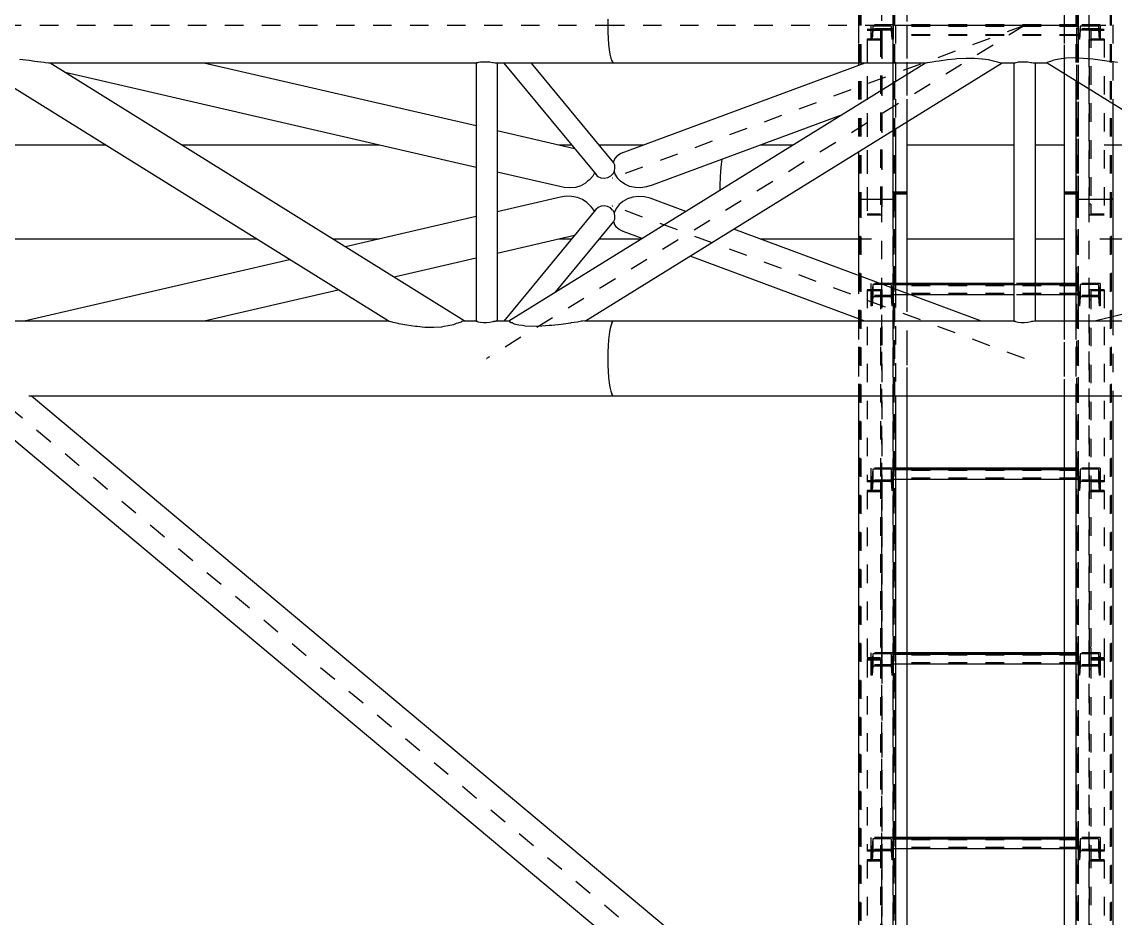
# Model space of a CAD drawing. Header units: millimetres. Extents: x 149919 to 150445, y 136651 to 136866.
# Drawn here: x 150243.16 to 150249.06, y 136738.25 to 136743.1 of the extents above; entities that cross this region are included whole.
import ezdxf

# ---------------------------------------------------------------- set-up
doc = ezdxf.new("R2010")
doc.units = ezdxf.units.MM
doc.header["$LTSCALE"] = 0.25
for name, pattern in [('CENTER', [50.8, 31.75, -6.35, 6.35, -6.35]), ('XKITLINE00', [0]), ('XKITLINE02', [4, 2, -2]), ('XKITLINE03', [6, 3, -1, 1, -1])]:
    doc.linetypes.add(name, pattern=pattern)

# ---------------------------------------------------------------- blocks, each defined once
blk = doc.blocks.new('çatıı')
at = {"color": 1, "linetype": 'XKITLINE03'}
for p, q in [((10599, 9172.74), (10599, 10826.21)), ((10710.99, 9172.74), (10711, 10826.21)), ((10605, 9180.27), (10605, 10820.27)), ((10705, 10820.27), (10705, 9180.27)), ((10599.01, 9367.68), (10599.01, 9268.16)), ((10710.99, 9268.16), (10710.99, 9367.68)), ((10605.02, 9270.69), (10605.02, 9268.42)), ((10605.02, 9270.45), (10705, 9270.45)), ((10705, 9268.42), (10705, 9270.69)), ((10599.01, 9262.35), (10599.01, 9167.72)), ((10710.99, 9167.72), (10710.99, 9262.35)), ((10599, 7503.97), (10599, 9180.33)), ((10605, 7540.27), (10605, 9180.27)), ((10705, 9180.27), (10705, 7540.27)), ((10710.99, 7503.97), (10711, 9180.33)), ((10605.02, 9130.93), (10605.02, 9124.31)), ((10705, 9124.31), (10705, 9130.93)), ((10599.01, 9127.47), (10599.01, 9024.13)), ((10605.02, 9130.22), (10705, 9130.22)), ((10710.99, 9024.13), (10710.99, 9127.47)), ((10605.02, 9031.1), (10605.02, 9024.49)), ((10605.02, 9030.39), (10705, 9030.39)), ((10705, 9024.49), (10705, 9031.1)), ((10599.01, 9018.32), (10599.01, 8927.82)), ((10710.99, 8927.82), (10710.99, 9018.32)), ((10605.02, 8931.27), (10605.02, 8924.66)), ((10605.02, 8930.57), (10705, 8930.57)), ((10705, 8924.66), (10705, 8931.27)), ((10599.01, 8927.82), (10599.01, 8824.48)), ((10710.99, 8824.48), (10710.99, 8927.82)), ((10605.02, 8831.45), (10605.02, 8824.84)), ((10605.02, 8830.74), (10705, 8830.74)), ((10705, 8824.84), (10705, 8831.45)), ((10599.01, 8818.67), (10599.01, 8728.17)), ((10710.99, 8728.17), (10710.99, 8818.67))]:
    blk.add_line(p, q, dxfattribs=at)
at = {"color": 116, "linetype": 'XKITLINE02', "true_color": 0x136734}
for p, q in [((10586.3, 10820.27), (10586.3, 9201.84)), ((10587.15, 10820.27), (10587.15, 9176.54)), ((10587.68, 10820.27), (10587.68, 9176.28)), ((10604.92, 10820.27), (10604.92, 9176.28)), ((10605, 10820.27), (10605, 9179.87)), ((10605.45, 10820.27), (10605.45, 9176.54)), ((10605.85, 10820.25), (10605.85, 9179.9)), ((10697.5, 10819.89), (10697.5, 9180.26)), ((10703.69, 10820.27), (10703.69, 9240.34)), ((10704.55, 10820.27), (10704.54, 9176.54)), ((10705.08, 10820.27), (10705.07, 9176.28)), ((10722.31, 10820.27), (10722.31, 9176.28)), ((10722.85, 10820.27), (10722.84, 9176.54)), ((10612.5, 10782.48), (10612.5, 9180.26)), ((10704.15, 10749.1), (10704.15, 9179.9)), ((10705, 10749.1), (10705, 9179.87)), ((10591.01, 9367.68), (10591.01, 9267.59)), ((10598.21, 9367.11), (10598.21, 9262.47)), ((10599.01, 9367.68), (10599.01, 9262.47)), ((10710.99, 9367.68), (10710.99, 9262.47)), ((10711.79, 9367.11), (10711.79, 9262.47)), ((10718.99, 9367.68), (10718.99, 9267.59)), ((10718.99, 9367.11), (10718.99, 9267.59)), ((10586.3, 9290.57), (10586.3, 9249.97)), ((10606.3, 9290.57), (10606.3, 9214.23)), ((10612.5, 9290.57), (10612.5, 9218.07)), ((10697.5, 9290.57), (10697.5, 9244.17)), ((10723.69, 9290.57), (10723.69, 9227.97)), ((10599.01, 9268.16), (10591.01, 9268.16)), ((10598.21, 9267.59), (10591.01, 9267.59)), ((10593.02, 9270.69), (10593.02, 9265.19)), ((10605.02, 9270.69), (10593.02, 9270.69)), ((10593.02, 9270.69), (10593.02, 9268.42)), ((10593.02, 9268.42), (10593.02, 9262.92)), ((10605.02, 9268.42), (10593.02, 9268.42)), ((10594.08, 9269.99), (10593.7, 9265.19)), ((10594.08, 9267.72), (10593.7, 9262.92)), ((10603.95, 9269.99), (10594.08, 9269.99)), ((10594.08, 9269.99), (10594.08, 9267.72)), ((10603.95, 9267.72), (10594.08, 9267.72)), ((10599.01, 9268.29), (10598.21, 9268.29)), ((10598.21, 9268.29), (10598.21, 9260.12)), ((10599.01, 9268.29), (10599.01, 9260.12)), ((10603.95, 9269.99), (10604.34, 9265.19)), ((10603.95, 9269.99), (10603.95, 9267.72)), ((10603.95, 9267.72), (10604.34, 9262.92)), ((10605.02, 9270.69), (10605.02, 9265.19)), ((10605.02, 9270.69), (10605.02, 9268.42)), ((10605.02, 9270.69), (10605.02, 9264.95)), ((10705, 9270.69), (10605.02, 9270.69)), ((10705, 9270.45), (10605.02, 9270.45)), ((10705, 9269.97), (10605.02, 9269.97)), ((10705, 9269.77), (10605.02, 9269.77)), ((10605.02, 9268.42), (10605.02, 9262.92)), ((10705, 9270.69), (10705, 9268.42)), ((10705, 9270.69), (10705, 9265.19)), ((10717, 9270.69), (10705, 9270.69)), ((10705, 9270.69), (10705, 9264.95)), ((10705, 9268.42), (10705, 9262.92)), ((10717, 9268.42), (10705, 9268.42)), ((10706.06, 9269.99), (10705.68, 9265.19)), ((10706.06, 9267.72), (10705.68, 9262.92)), ((10706.06, 9269.99), (10706.06, 9267.72)), ((10715.93, 9269.99), (10706.06, 9269.99)), ((10715.93, 9267.72), (10706.06, 9267.72)), ((10710.99, 9268.29), (10710.99, 9167.72)), ((10711.79, 9268.29), (10710.99, 9268.29)), ((10718.99, 9268.16), (10710.99, 9268.16)), ((10711.79, 9268.29), (10711.79, 9168.31)), ((10711.79, 9267.59), (10711.79, 9262.47)), ((10718.99, 9267.59), (10711.79, 9267.59)), ((10715.93, 9269.99), (10715.93, 9267.72)), ((10715.93, 9269.99), (10716.32, 9265.19)), ((10715.93, 9267.72), (10716.32, 9262.92)), ((10717, 9270.69), (10717, 9268.42)), ((10717, 9270.69), (10717, 9265.19)), ((10717, 9268.42), (10717, 9262.92)), ((10598.21, 9262.95), (10591.01, 9262.95)), ((10591.01, 9262.95), (10591.01, 9176.28)), ((10599.01, 9262.35), (10591.01, 9262.35)), ((10593.7, 9265.19), (10593.02, 9265.19)), ((10593.02, 9265.19), (10593.02, 9262.92)), ((10593.7, 9262.92), (10593.02, 9262.92)), ((10593.7, 9265.19), (10593.7, 9262.92)), ((10598.21, 9263.33), (10598.21, 9168.31)), ((10599.01, 9262.47), (10598.21, 9262.47)), ((10599.01, 9263.33), (10599.01, 9167.72)), ((10605.02, 9265.19), (10604.34, 9265.19)), ((10604.34, 9265.19), (10604.34, 9262.92)), ((10605.02, 9262.92), (10604.34, 9262.92)), ((10605.02, 9265.19), (10605.02, 9262.92)), ((10705, 9265.19), (10605.02, 9265.19)), ((10705, 9265.18), (10605.02, 9265.18)), ((10705, 9264.96), (10605.02, 9264.96)), ((10705, 9264.95), (10605.02, 9264.95)), ((10705, 9265.19), (10705, 9262.92)), ((10705.68, 9265.19), (10705, 9265.19)), ((10705.68, 9262.92), (10705, 9262.92)), ((10705.68, 9265.19), (10705.68, 9262.92)), ((10711.79, 9262.47), (10710.99, 9262.47)), ((10718.99, 9262.35), (10710.99, 9262.35)), ((10718.99, 9262.95), (10711.79, 9262.95)), ((10716.32, 9265.19), (10716.32, 9262.92)), ((10717, 9265.19), (10716.32, 9265.19)), ((10717, 9262.92), (10716.32, 9262.92)), ((10717, 9265.19), (10717, 9262.92)), ((10718.99, 9262.95), (10718.99, 9167.72)), ((10718.99, 9262.95), (10718.99, 9168.31)), ((10591.01, 9260.12), (10591.01, 9167.72)), ((10605, 9180.27), (10605, 7539.09)), ((10612.5, 9180.27), (10605, 9180.27)), ((10612.5, 9180.27), (10605, 9180.27)), ((10606.3, 9179.87), (10605, 9179.87)), ((10606.3, 9179.09), (10605, 9179.09)), ((10612.5, 9180.26), (10605.85, 9180.25)), ((10612.5, 9180.22), (10605.85, 9180.19)), ((10605.85, 9180.19), (10605.85, 7539.18)), ((10612.5, 9179.89), (10605.85, 9179.9)), ((10606.3, 9179.17), (10605.85, 9179.18)), ((10612.5, 9180.27), (10612.5, 9179.87)), ((10612.5, 9180.27), (10612.5, 9180.26)), ((10612.5, 9179.89), (10612.5, 9179.87)), ((10612.5, 9179.14), (10612.5, 9179.09)), ((10705, 9180.27), (10697.5, 9180.27)), ((10697.5, 9180.27), (10697.5, 9180.22)), ((10697.5, 9180.27), (10697.5, 9179.87)), ((10705, 9180.27), (10697.5, 9180.27)), ((10697.5, 9180.27), (10697.5, 9180.26)), ((10704.15, 9180.25), (10697.5, 9180.26)), ((10704.15, 9180.19), (10697.5, 9180.22)), ((10704.15, 9179.9), (10697.5, 9179.89)), ((10697.5, 9179.14), (10697.5, 7540.22)), ((10697.5, 9179.14), (10697.5, 9179.09)), ((10705, 9179.87), (10703.69, 9179.87)), ((10704.15, 9179.18), (10703.69, 9179.17)), ((10705, 9179.09), (10703.69, 9179.09)), ((10704.15, 9180.19), (10704.15, 9179.18)), ((10704.15, 9179.87), (10704.15, 7539.18)), ((10705, 9180.27), (10705, 9176.32)), ((10705, 9179.87), (10705, 7539.09)), ((10586.3, 9176.54), (10586.3, 7561.84)), ((10587.15, 9176.54), (10586.3, 9176.54)), ((10587.15, 9176.54), (10586.3, 9176.54)), ((10587.15, 9176.54), (10587.15, 7532.54)), ((10587.68, 9176.28), (10587.15, 9176.54)), ((10587.68, 9176.28), (10587.15, 9176.54)), ((10587.68, 9176.28), (10587.68, 7532)), ((10604.92, 9176.28), (10587.68, 9176.28)), ((10604.92, 9176.28), (10587.68, 9176.28)), ((10599.01, 9173.65), (10598.21, 9173.65)), ((10605.45, 9176.54), (10604.92, 9176.28)), ((10605.45, 9176.54), (10604.92, 9176.28)), ((10604.92, 9176.28), (10604.92, 7532)), ((10605.45, 9176.54), (10605.45, 7532.54)), ((10606.3, 9176.54), (10605.45, 9176.54)), ((10606.3, 9176.54), (10605.45, 9176.54)), ((10606.3, 9176.54), (10606.3, 9176.25)), ((10703.69, 9176.54), (10703.69, 7600.34)), ((10704.54, 9176.54), (10703.69, 9176.54)), ((10704.55, 9176.54), (10703.69, 9176.54)), ((10704.55, 9176.54), (10704.54, 7532.54)), ((10705.07, 9176.28), (10704.54, 9176.54)), ((10705.08, 9176.28), (10704.55, 9176.54)), ((10705.08, 9176.28), (10705.07, 7532)), ((10722.31, 9176.28), (10705.07, 9176.28)), ((10722.31, 9176.28), (10705.08, 9176.28)), ((10711.79, 9173.65), (10710.99, 9173.65)), ((10711.79, 9173.65), (10711.79, 9168.31)), ((10722.85, 9176.54), (10722.31, 9176.28)), ((10722.84, 9176.54), (10722.31, 9176.28)), ((10722.31, 9176.28), (10722.31, 7532)), ((10722.85, 9176.54), (10722.84, 7532.54)), ((10723.69, 9176.54), (10722.84, 9176.54)), ((10723.7, 9176.54), (10722.85, 9176.54)), ((10723.7, 9176.54), (10723.7, 9176.25)), ((10598.21, 9168.31), (10591.01, 9168.31)), ((10599.01, 9167.72), (10591.01, 9167.72)), ((10718.99, 9167.72), (10710.99, 9167.72)), ((10718.99, 9168.31), (10711.79, 9168.31)), ((10586.3, 9135.21), (10586.3, 9111.89)), ((10593.02, 9130.93), (10593.02, 9125.44)), ((10605.02, 9130.93), (10593.02, 9130.93)), ((10593.02, 9130.93), (10593.02, 9124.31)), ((10605.02, 9130.93), (10605.02, 9124.73)), ((10612.5, 9130.93), (10605.02, 9130.93)), ((10605.02, 9130.93), (10605.02, 9125.44)), ((10605.02, 9130.93), (10605.02, 9124.31)), ((10681.74, 9130.93), (10670.34, 9130.93)), ((10705, 9130.93), (10697.5, 9130.93)), ((10705, 9130.93), (10705, 9124.73)), ((10705, 9130.93), (10705, 9124.31)), ((10705, 9130.93), (10705, 9125.44)), ((10717, 9130.93), (10705, 9130.93)), ((10717, 9130.93), (10717, 9124.31)), ((10717, 9130.93), (10717, 9125.44)), ((10591.01, 9127.47), (10591.01, 9126.93)), ((10599.01, 9127.47), (10591.01, 9127.47)), ((10591.01, 9127.47), (10591.01, 9023.58)), ((10598.21, 9126.93), (10591.01, 9126.93)), ((10593.7, 9125.44), (10593.02, 9125.44)), ((10593.02, 9125.44), (10593.02, 9118.82)), ((10594.08, 9130.23), (10593.7, 9125.44)), ((10593.7, 9125.44), (10593.7, 9118.82)), ((10603.95, 9130.23), (10594.08, 9130.23)), ((10594.08, 9130.23), (10594.08, 9123.62)), ((10598.21, 9126.93), (10598.21, 9095.59)), ((10599.01, 9127.47), (10599.01, 9096.53)), ((10599.01, 9127.47), (10599.01, 9018.66)), ((10603.95, 9130.23), (10604.34, 9125.44)), ((10603.95, 9130.23), (10603.95, 9123.62)), ((10605.02, 9125.44), (10604.34, 9125.44)), ((10604.34, 9125.44), (10604.34, 9118.82)), ((10612.5, 9130.22), (10605.02, 9130.22)), ((10705, 9130.16), (10605.02, 9130.16)), ((10705, 9129.58), (10605.02, 9129.58)), ((10705, 9125.44), (10605.02, 9125.44)), ((10605.02, 9125.44), (10605.02, 9118.82)), ((10705, 9125.4), (10605.02, 9125.4)), ((10606.3, 9127.8), (10606.3, 9069.97)), ((10612.5, 9125.5), (10612.5, 7540.22)), ((10681.74, 9130.22), (10670.34, 9130.22)), ((10705, 9130.22), (10697.5, 9130.22)), ((10705, 9125.44), (10705, 9118.82)), ((10705.68, 9125.44), (10705, 9125.44)), ((10706.06, 9130.23), (10705.68, 9125.44)), ((10705.68, 9125.44), (10705.68, 9118.82)), ((10706.06, 9130.23), (10706.06, 9123.62)), ((10715.93, 9130.23), (10706.06, 9130.23)), ((10710.99, 9127.47), (10710.99, 9018.66)), ((10718.99, 9127.47), (10710.99, 9127.47)), ((10711.79, 9126.93), (10711.79, 9018.66)), ((10718.99, 9126.93), (10711.79, 9126.93)), ((10715.93, 9130.23), (10715.93, 9123.62)), ((10715.93, 9130.23), (10716.32, 9125.44)), ((10716.32, 9125.44), (10716.32, 9118.82)), ((10717, 9125.44), (10716.32, 9125.44)), ((10717, 9125.44), (10717, 9118.82)), ((10718.99, 9127.47), (10718.99, 9023.58)), ((10593.02, 9124.31), (10593.02, 9118.82)), ((10605.02, 9124.31), (10593.02, 9124.31)), ((10594.08, 9123.62), (10593.7, 9118.82)), ((10603.95, 9123.62), (10594.08, 9123.62)), ((10599.01, 9122), (10598.21, 9122)), ((10603.95, 9123.62), (10604.34, 9118.82)), ((10705, 9124.77), (10605.02, 9124.77)), ((10614.58, 9124.73), (10605.02, 9124.73)), ((10605.02, 9124.31), (10605.02, 9118.82)), ((10681.74, 9124.73), (10670.34, 9124.73)), ((10705, 9124.73), (10697.5, 9124.73)), ((10705, 9124.31), (10705, 9118.82)), ((10717, 9124.31), (10705, 9124.31)), ((10706.06, 9123.62), (10705.68, 9118.82)), ((10715.93, 9123.62), (10706.06, 9123.62)), ((10711.79, 9122), (10710.99, 9122)), ((10715.93, 9123.62), (10716.32, 9118.82)), ((10717, 9124.31), (10717, 9118.82)), ((10593.7, 9118.82), (10593.02, 9118.82)), ((10605.02, 9118.82), (10604.34, 9118.82)), ((10705.68, 9118.82), (10705, 9118.82)), ((10717, 9118.82), (10716.32, 9118.82)), ((10586.3, 9110.57), (10586.3, 9069.97)), ((10697.5, 9110.57), (10697.5, 9069.97)), ((10703.69, 9110.57), (10703.69, 9069.97)), ((10723.69, 9112.91), (10723.69, 9069.97)), ((10598.21, 9096.51), (10598.21, 9018.66)), ((10612.5, 9096.77), (10612.5, 9069.97)), ((10593.02, 9031.1), (10593.02, 9025.61)), ((10605.02, 9031.1), (10593.02, 9031.1)), ((10593.02, 9031.1), (10593.02, 9024.13)), ((10594.08, 9030.4), (10593.7, 9025.61)), ((10603.95, 9030.4), (10594.08, 9030.4)), ((10594.08, 9030.4), (10594.08, 9023.79)), ((10603.95, 9030.4), (10604.34, 9025.61)), ((10603.95, 9030.4), (10603.95, 9023.79)), ((10605.02, 9031.1), (10605.02, 9024.9)), ((10612.5, 9031.1), (10605.02, 9031.1)), ((10605.02, 9031.1), (10605.02, 9025.61)), ((10605.02, 9031.1), (10605.02, 9024.49)), ((10612.5, 9030.39), (10605.02, 9030.39)), ((10705, 9030.34), (10605.02, 9030.34)), ((10705, 9031.1), (10697.5, 9031.1)), ((10705, 9030.39), (10697.5, 9030.39)), ((10705, 9031.1), (10705, 9024.9)), ((10705, 9031.1), (10705, 9024.49)), ((10705, 9031.1), (10705, 9025.61)), ((10717, 9031.1), (10705, 9031.1)), ((10706.06, 9030.4), (10705.68, 9025.61)), ((10706.06, 9030.4), (10706.06, 9023.79)), ((10715.93, 9030.4), (10706.06, 9030.4)), ((10715.93, 9030.4), (10715.93, 9023.79)), ((10715.93, 9030.4), (10716.32, 9025.61)), ((10717, 9031.1), (10717, 9024.49)), ((10717, 9031.1), (10717, 9025.61)), ((10593.7, 9025.61), (10593.02, 9025.61)), ((10593.02, 9025.61), (10593.02, 9019)), ((10605.02, 9024.49), (10593.02, 9024.49)), ((10593.7, 9025.61), (10593.7, 9019)), ((10599.01, 9024.46), (10598.21, 9024.46)), ((10598.21, 9024.46), (10598.21, 9018.94)), ((10598.21, 9024.46), (10598.21, 8928.43)), ((10599.01, 9024.46), (10599.01, 9018.32)), ((10599.01, 9024.46), (10599.01, 8927.82)), ((10605.02, 9025.61), (10604.34, 9025.61)), ((10604.34, 9025.61), (10604.34, 9019)), ((10705, 9029.76), (10605.02, 9029.76)), ((10705, 9025.61), (10605.02, 9025.61)), ((10605.02, 9025.61), (10605.02, 9019)), ((10705, 9025.57), (10605.02, 9025.57)), ((10705, 9024.94), (10605.02, 9024.94)), ((10612.5, 9024.9), (10605.02, 9024.9)), ((10605.02, 9024.49), (10605.02, 9019)), ((10705, 9024.9), (10697.5, 9024.9)), ((10705, 9025.61), (10705, 9019)), ((10705.68, 9025.61), (10705, 9025.61)), ((10705, 9024.49), (10705, 9019)), ((10717, 9024.49), (10705, 9024.49)), ((10705.68, 9025.61), (10705.68, 9019)), ((10710.99, 9024.46), (10710.99, 8927.82)), ((10711.79, 9024.46), (10710.99, 9024.46)), ((10711.79, 9024.46), (10711.79, 8928.43)), ((10716.32, 9025.61), (10716.32, 9019)), ((10717, 9025.61), (10716.32, 9025.61)), ((10717, 9025.61), (10717, 9019)), ((10717, 9024.49), (10717, 9019)), ((10599.01, 9024.13), (10591.01, 9024.13)), ((10598.21, 9023.58), (10591.01, 9023.58)), ((10598.21, 9018.94), (10591.01, 9018.94)), ((10591.01, 9018.94), (10591.01, 9018.32)), ((10591.01, 9018.94), (10591.01, 8927.82)), ((10593.02, 9024.13), (10593.02, 9019)), ((10593.7, 9019), (10593.02, 9019)), ((10594.08, 9023.79), (10593.7, 9019)), ((10603.95, 9023.79), (10594.08, 9023.79)), ((10599.01, 9018.66), (10598.21, 9018.66)), ((10603.95, 9023.79), (10604.34, 9019)), ((10605.02, 9019), (10604.34, 9019)), ((10705.68, 9019), (10705, 9019)), ((10706.06, 9023.79), (10705.68, 9019)), ((10715.93, 9023.79), (10706.06, 9023.79)), ((10710.99, 9024.13), (10710.99, 9018.66)), ((10718.99, 9024.13), (10710.99, 9024.13)), ((10711.79, 9018.66), (10710.99, 9018.66)), ((10711.79, 9023.58), (10711.79, 9018.66)), ((10718.99, 9023.58), (10711.79, 9023.58)), ((10718.99, 9018.94), (10711.79, 9018.94)), ((10715.93, 9023.79), (10716.32, 9019)), ((10717, 9019), (10716.32, 9019)), ((10718.99, 9024.13), (10718.99, 9023.58)), ((10718.99, 9018.94), (10718.99, 8927.82)), ((10599.01, 9018.32), (10591.01, 9018.32)), ((10718.99, 9018.32), (10710.99, 9018.32)), ((10593.02, 8931.27), (10593.02, 8925.78)), ((10605.02, 8931.27), (10593.02, 8931.27)), ((10593.02, 8931.27), (10593.02, 8924.66)), ((10594.08, 8930.58), (10593.7, 8925.78)), ((10603.95, 8930.58), (10594.08, 8930.58)), ((10594.08, 8930.58), (10594.08, 8923.96)), ((10599.01, 8933.96), (10598.21, 8933.96)), ((10603.95, 8930.58), (10604.34, 8925.78)), ((10603.95, 8930.58), (10603.95, 8923.96)), ((10605.02, 8931.27), (10605.02, 8925.08)), ((10612.5, 8931.27), (10605.02, 8931.27)), ((10605.02, 8931.27), (10605.02, 8925.78)), ((10605.02, 8931.27), (10605.02, 8924.66)), ((10612.5, 8930.57), (10605.02, 8930.57)), ((10705, 8930.51), (10605.02, 8930.51)), ((10705, 8929.93), (10605.02, 8929.93)), ((10705, 8931.27), (10697.5, 8931.27)), ((10705, 8930.57), (10697.5, 8930.57)), ((10705, 8931.27), (10705, 8925.08)), ((10705, 8931.27), (10705, 8924.66)), ((10705, 8931.27), (10705, 8925.78)), ((10717, 8931.27), (10705, 8931.27)), ((10706.06, 8930.58), (10705.68, 8925.78)), ((10706.06, 8930.58), (10706.06, 8923.96)), ((10715.93, 8930.58), (10706.06, 8930.58)), ((10710.99, 8933.96), (10710.99, 8927.82)), ((10711.79, 8933.96), (10710.99, 8933.96)), ((10711.79, 8933.96), (10711.79, 8928.43)), ((10715.93, 8930.58), (10715.93, 8923.96)), ((10715.93, 8930.58), (10716.32, 8925.78)), ((10717, 8931.27), (10717, 8924.66)), ((10717, 8931.27), (10717, 8925.78)), ((10598.21, 8928.43), (10591.01, 8928.43)), ((10599.01, 8927.82), (10591.01, 8927.82)), ((10591.01, 8927.82), (10591.01, 8927.27)), ((10599.01, 8927.82), (10591.01, 8927.82)), ((10591.01, 8927.82), (10591.01, 8823.93)), ((10598.21, 8927.27), (10591.01, 8927.27)), ((10593.7, 8925.78), (10593.02, 8925.78)), ((10593.02, 8925.78), (10593.02, 8919.17)), ((10593.02, 8924.66), (10593.02, 8919.17)), ((10605.02, 8924.66), (10593.02, 8924.66)), ((10593.7, 8925.78), (10593.7, 8919.17)), ((10598.21, 8927.27), (10598.21, 8922.35)), ((10598.21, 8927.27), (10598.21, 8819.01)), ((10599.01, 8927.82), (10599.01, 8922.35)), ((10599.01, 8924.66), (10599.01, 8819.01)), ((10605.02, 8925.78), (10604.34, 8925.78)), ((10604.34, 8925.78), (10604.34, 8919.17)), ((10705, 8925.78), (10605.02, 8925.78)), ((10605.02, 8925.78), (10605.02, 8919.17)), ((10705, 8925.74), (10605.02, 8925.74)), ((10705, 8925.12), (10605.02, 8925.12)), ((10612.5, 8925.08), (10605.02, 8925.08)), ((10605.02, 8924.66), (10605.02, 8919.17)), ((10705, 8925.08), (10697.5, 8925.08)), ((10705, 8925.78), (10705, 8919.17)), ((10705.68, 8925.78), (10705, 8925.78)), ((10705, 8924.66), (10705, 8919.17)), ((10717, 8924.66), (10705, 8924.66)), ((10705.68, 8925.78), (10705.68, 8919.17)), ((10718.99, 8927.82), (10710.99, 8927.82)), ((10710.99, 8927.82), (10710.99, 8819.01)), ((10718.99, 8927.82), (10710.99, 8927.82)), ((10718.99, 8928.43), (10711.79, 8928.43)), ((10711.79, 8927.27), (10711.79, 8819.01)), ((10718.99, 8927.27), (10711.79, 8927.27)), ((10716.32, 8925.78), (10716.32, 8919.17)), ((10717, 8925.78), (10716.32, 8925.78)), ((10717, 8925.78), (10717, 8919.17)), ((10717, 8924.66), (10717, 8919.17)), ((10718.99, 8928.43), (10718.99, 8927.82)), ((10718.99, 8927.82), (10718.99, 8823.93)), ((10593.7, 8919.17), (10593.02, 8919.17)), ((10594.08, 8923.96), (10593.7, 8919.17)), ((10603.95, 8923.96), (10594.08, 8923.96)), ((10599.01, 8922.35), (10598.21, 8922.35)), ((10603.95, 8923.96), (10604.34, 8919.17)), ((10605.02, 8919.17), (10604.34, 8919.17)), ((10705.68, 8919.17), (10705, 8919.17)), ((10706.06, 8923.96), (10705.68, 8919.17)), ((10715.93, 8923.96), (10706.06, 8923.96)), ((10711.79, 8922.35), (10710.99, 8922.35)), ((10715.93, 8923.96), (10716.32, 8919.17)), ((10717, 8919.17), (10716.32, 8919.17)), ((10593.02, 8831.45), (10593.02, 8825.96)), ((10605.02, 8831.45), (10593.02, 8831.45)), ((10593.02, 8831.45), (10593.02, 8824.48)), ((10594.08, 8830.75), (10593.7, 8825.96)), ((10603.95, 8830.75), (10594.08, 8830.75)), ((10594.08, 8830.75), (10594.08, 8824.14)), ((10603.95, 8830.75), (10604.34, 8825.96)), ((10603.95, 8830.75), (10603.95, 8824.14)), ((10605.02, 8831.45), (10605.02, 8825.96)), ((10605.02, 8831.45), (10605.02, 8824.84)), ((10605.02, 8831.45), (10605.02, 8825.25)), ((10612.5, 8831.45), (10605.02, 8831.45)), ((10612.5, 8830.74), (10605.02, 8830.74)), ((10705, 8830.69), (10605.02, 8830.69)), ((10705, 8830.1), (10605.02, 8830.1)), ((10705, 8831.45), (10697.5, 8831.45)), ((10705, 8830.74), (10697.5, 8830.74)), ((10705, 8831.45), (10705, 8824.84)), ((10705, 8831.45), (10705, 8825.96)), ((10717, 8831.45), (10705, 8831.45)), ((10705, 8831.45), (10705, 8825.25)), ((10706.06, 8830.75), (10705.68, 8825.96)), ((10706.06, 8830.75), (10706.06, 8824.14)), ((10715.93, 8830.75), (10706.06, 8830.75)), ((10715.93, 8830.75), (10715.93, 8824.14)), ((10715.93, 8830.75), (10716.32, 8825.96)), ((10717, 8831.45), (10717, 8824.84)), ((10717, 8831.45), (10717, 8825.96)), ((10599.01, 8824.48), (10591.01, 8824.48)), ((10598.21, 8823.93), (10591.01, 8823.93)), ((10593.7, 8825.96), (10593.02, 8825.96)), ((10593.02, 8825.96), (10593.02, 8819.35)), ((10605.02, 8824.84), (10593.02, 8824.84)), ((10593.02, 8824.48), (10593.02, 8819.35)), ((10593.7, 8825.96), (10593.7, 8819.35)), ((10594.08, 8824.14), (10593.7, 8819.35)), ((10603.95, 8824.14), (10594.08, 8824.14)), ((10599.01, 8824.81), (10598.21, 8824.81)), ((10598.21, 8824.81), (10598.21, 8819.29)), ((10598.21, 8824.81), (10598.21, 8728.78)), ((10599.01, 8824.81), (10599.01, 8818.67)), ((10599.01, 8824.81), (10599.01, 8728.17)), ((10603.95, 8824.14), (10604.34, 8819.35)), ((10605.02, 8825.96), (10604.34, 8825.96)), ((10604.34, 8825.96), (10604.34, 8819.35)), ((10605.02, 8825.96), (10605.02, 8819.35)), ((10705, 8825.96), (10605.02, 8825.96)), ((10705, 8825.92), (10605.02, 8825.92)), ((10705, 8825.29), (10605.02, 8825.29)), ((10612.5, 8825.25), (10605.02, 8825.25)), ((10605.02, 8824.84), (10605.02, 8819.35)), ((10705, 8825.25), (10697.5, 8825.25)), ((10705, 8825.96), (10705, 8819.35)), ((10705.68, 8825.96), (10705, 8825.96)), ((10705, 8824.84), (10705, 8819.35)), ((10717, 8824.84), (10705, 8824.84)), ((10705.68, 8825.96), (10705.68, 8819.35)), ((10706.06, 8824.14), (10705.68, 8819.35)), ((10715.93, 8824.14), (10706.06, 8824.14)), ((10710.99, 8824.81), (10710.99, 8728.17)), ((10711.79, 8824.81), (10710.99, 8824.81)), ((10710.99, 8824.48), (10710.99, 8819.01)), ((10718.99, 8824.48), (10710.99, 8824.48)), ((10711.79, 8824.81), (10711.79, 8728.78)), ((10711.79, 8823.93), (10711.79, 8819.01)), ((10718.99, 8823.93), (10711.79, 8823.93)), ((10715.93, 8824.14), (10716.32, 8819.35)), ((10716.32, 8825.96), (10716.32, 8819.35)), ((10717, 8825.96), (10716.32, 8825.96)), ((10717, 8825.96), (10717, 8819.35)), ((10717, 8824.84), (10717, 8819.35)), ((10718.99, 8824.48), (10718.99, 8823.93)), ((10598.21, 8819.29), (10591.01, 8819.29)), ((10591.01, 8819.29), (10591.01, 8818.67)), ((10591.01, 8819.29), (10591.01, 8728.17)), ((10599.01, 8818.67), (10591.01, 8818.67)), ((10593.7, 8819.35), (10593.02, 8819.35)), ((10599.01, 8819.01), (10598.21, 8819.01)), ((10605.02, 8819.35), (10604.34, 8819.35)), ((10705.68, 8819.35), (10705, 8819.35)), ((10711.79, 8819.01), (10710.99, 8819.01)), ((10718.99, 8818.67), (10710.99, 8818.67)), ((10718.99, 8819.29), (10711.79, 8819.29)), ((10717, 8819.35), (10716.32, 8819.35)), ((10718.99, 8819.29), (10718.99, 8728.17))]:
    blk.add_line(p, q, dxfattribs=at)
at = {"color": 8, "linetype": 'XKITLINE00'}
for p, q in [((10451, 9273.8), (10450.95, 9270.27)), ((10450.95, 9270.27), (10451, 9266.75)), ((10451, 9266.75), (10451.14, 9263.33)), ((10451.14, 9263.33), (10451.37, 9260.12)), ((10451.37, 9260.12), (10451.69, 9257.23)), ((10451.69, 9257.23), (10452.08, 9254.72)), ((10452.08, 9254.72), (10452.53, 9252.69)), ((10332.19, 9110.59), (10108.86, 9249.65)), ((10138.27, 9251.38), (10133.18, 9251.99)), ((10141.46, 9250.86), (10138.27, 9251.38)), ((10142.87, 9250.72), (10141.46, 9250.86)), ((10146.45, 9250.23), (10142.87, 9250.72)), ((10147.25, 9250.07), (10146.45, 9250.23)), ((10148.72, 9249.98), (10147.25, 9250.07)), ((10149.56, 9249.89), (10148.72, 9249.98)), ((10379.87, 9249.97), (10148.74, 9249.97)), ((10149.66, 9249.96), (10149.56, 9249.89)), ((10373.42, 9110.63), (10149.66, 9249.96)), ((10379.77, 9216), (10232.68, 9249.97)), ((10380.05, 9250.03), (10379.77, 9249.94)), ((10379.77, 9249.94), (10379.77, 9110.52)), ((10380.49, 9250.07), (10380.05, 9250.03)), ((10380.86, 9250.22), (10380.49, 9250.07)), ((10382.12, 9250.45), (10380.86, 9250.22)), ((10383.71, 9250.56), (10382.12, 9250.45)), ((10385.47, 9250.54), (10383.71, 9250.56)), ((10387.23, 9250.4), (10385.47, 9250.54)), ((10388.82, 9250.14), (10387.23, 9250.4)), ((10389.1, 9250.07), (10388.82, 9250.14)), ((10390.08, 9250.01), (10389.1, 9250.07)), ((10390.89, 9249.92), (10390.08, 9250.01)), ((10454.1, 9249.97), (10390.41, 9249.97)), ((10390.72, 9249.97), (10390.68, 9249.95)), ((10391, 9249.89), (10390.89, 9249.92)), ((10391.11, 9249.97), (10391, 9249.89)), ((10391.17, 9249.97), (10391.17, 9110.61)), ((10394.84, 9249.97), (10444.59, 9189.68)), ((10622.51, 9249.95), (10397.42, 9110.51)), ((10409.61, 9249.97), (10454.02, 9196.15)), ((10664, 9249.97), (10438.97, 9110.57)), ((10452.53, 9252.69), (10453.03, 9251.2)), ((10452.53, 9252.69), (10453.03, 9251.2)), ((10453.03, 9251.2), (10453.56, 9250.28)), ((10453.03, 9251.2), (10453.56, 9250.28)), ((10454.1, 9249.97), (10453.56, 9250.28)), ((10454.1, 9249.97), (10453.56, 9250.28)), ((10622.84, 9249.97), (10454.1, 9249.97)), ((10589.86, 9249.97), (10457.92, 9201.06)), ((10623.48, 9250.03), (10622.51, 9249.95)), ((10623.58, 9250.06), (10623.48, 9250.03)), ((10626.24, 9250.53), (10623.58, 9250.06)), ((10628.21, 9250.76), (10626.24, 9250.53)), ((10629.96, 9251.1), (10628.21, 9250.76)), ((10634.52, 9251.73), (10629.96, 9251.1)), ((10638.61, 9252.1), (10634.52, 9251.73)), ((10639.41, 9252.2), (10638.61, 9252.1)), ((10644.47, 9252.54), (10639.41, 9252.2)), ((10649.1, 9252.53), (10644.47, 9252.54)), ((10653.09, 9252.17), (10649.1, 9252.53)), ((10653.41, 9252.1), (10653.09, 9252.17)), ((10656.58, 9251.7), (10653.41, 9252.1)), ((10659.28, 9251.06), (10656.58, 9251.7)), ((10659.92, 9250.76), (10659.28, 9251.06)), ((10661.39, 9250.5), (10659.92, 9250.76)), ((10662.77, 9250.03), (10661.39, 9250.5)), ((10663.81, 9249.94), (10662.77, 9250.03)), ((10670.48, 9249.97), (10663.41, 9249.97)), ((10663.95, 9249.97), (10663.81, 9249.9)), ((10663.81, 9249.94), (10663.81, 9249.9)), ((10670.62, 9250.02), (10670.34, 9249.93)), ((10670.34, 9249.93), (10670.34, 9110.55)), ((10671.16, 9250.07), (10670.62, 9250.02)), ((10671.43, 9250.18), (10671.16, 9250.07)), ((10672.69, 9250.42), (10671.43, 9250.18)), ((10674.28, 9250.55), (10672.69, 9250.42)), ((10676.04, 9250.55), (10674.28, 9250.55)), ((10677.81, 9250.43), (10676.04, 9250.55)), ((10679.39, 9250.18), (10677.81, 9250.43)), ((10679.83, 9250.07), (10679.39, 9250.18)), ((10680.66, 9250.02), (10679.83, 9250.07)), ((10681.47, 9249.93), (10680.66, 9250.02)), ((10688.19, 9249.97), (10681.09, 9249.97)), ((10681.33, 9249.97), (10681.3, 9249.95)), ((10681.61, 9249.89), (10681.47, 9249.93)), ((10681.72, 9249.97), (10681.61, 9249.89)), ((10681.74, 9249.97), (10681.74, 9110.62)), ((10688.5, 9250.07), (10688.16, 9250.03)), ((10688.16, 9250.03), (10688.23, 9249.9)), ((10913.4, 9110.62), (10688.23, 9249.9)), ((10688.71, 9250.42), (10688.5, 9250.07)), ((10690.02, 9250.88), (10688.71, 9250.42)), ((10690.05, 9250.92), (10690.02, 9250.88)), ((10691.9, 9251.64), (10690.05, 9250.92)), ((10694.76, 9252.18), (10691.9, 9251.64)), ((10695.77, 9252.27), (10694.76, 9252.18)), ((10698.29, 9252.63), (10695.77, 9252.27)), ((10702.65, 9252.76), (10698.29, 9252.63)), ((10707.68, 9252.53), (10702.65, 9252.76)), ((10710.17, 9252.27), (10707.68, 9252.53)), ((10712.95, 9252.06), (10710.17, 9252.27)), ((10718.04, 9251.47), (10712.95, 9252.06)), ((10721.76, 9250.88), (10718.04, 9251.47)), ((10722.71, 9250.78), (10721.76, 9250.88)), ((10726.3, 9250.29), (10722.71, 9250.78)), ((10379.77, 9193.63), (10157.76, 9244.91)), ((10577.55, 9222.1), (10474.88, 9184.03)), ((10433.02, 9203.7), (10391.17, 9213.37)), ((10179.49, 9205.67), (10110.03, 9205.67)), ((10327.63, 9205.67), (10220.78, 9205.67)), ((10431.39, 9205.67), (10424.47, 9205.67)), ((10470.38, 9205.67), (10446.16, 9205.67)), ((10551.04, 9205.67), (10533.26, 9205.67)), ((10605, 9205.67), (10604.73, 9205.67)), ((10670.34, 9205.67), (10612.5, 9205.67)), ((10697.5, 9205.67), (10681.74, 9205.67)), ((10705.28, 9205.67), (10705, 9205.67)), ((10759.73, 9205.67), (10718.99, 9205.67)), ((10453.97, 9196.61), (10453.92, 9196.26)), ((10454.09, 9196.83), (10453.97, 9196.61)), ((10454.02, 9196.15), (10454.31, 9195.43)), ((10454.74, 9198.42), (10454.09, 9196.83)), ((10455.89, 9199.66), (10454.74, 9198.42)), ((10456.11, 9199.93), (10455.89, 9199.66)), ((10457.92, 9201.06), (10456.11, 9199.93)), ((10512.56, 9198), (10512.18, 9195.2)), ((10427.29, 9182.65), (10391.17, 9191)), ((10443.36, 9189.89), (10442.8, 9188.85)), ((10443.86, 9190.57), (10443.36, 9189.89)), ((10453.51, 9189.89), (10452.39, 9188.78)), ((10453.66, 9190.03), (10453.51, 9189.89)), ((10454.23, 9191), (10453.66, 9190.03)), ((10454.43, 9191.64), (10454.23, 9191)), ((10454.31, 9195.43), (10454.48, 9195.02)), ((10454.31, 9191.26), (10454.74, 9190.13)), ((10454.59, 9193.3), (10454.43, 9191.64)), ((10454.48, 9195.02), (10454.62, 9193.48)), ((10454.62, 9193.48), (10454.59, 9193.3)), ((10454.74, 9190.13), (10454.81, 9190.02)), ((10454.81, 9190.02), (10456, 9187.98)), ((10511.86, 9191.81), (10511.62, 9188.12)), ((10512.18, 9195.2), (10511.86, 9191.81)), ((10438.81, 9185.07), (10436.29, 9183.71)), ((10439.97, 9186.08), (10438.81, 9185.07)), ((10440.99, 9186.82), (10439.97, 9186.08)), ((10442.8, 9188.85), (10440.99, 9186.82)), ((10445.81, 9188.52), (10444.59, 9189.68)), ((10447.35, 9187.81), (10445.81, 9188.52)), ((10449.08, 9187.61), (10447.35, 9187.81)), ((10450.81, 9187.95), (10449.08, 9187.61)), ((10452.39, 9188.78), (10450.81, 9187.95)), ((10456, 9187.98), (10457.74, 9186.22)), ((10457.74, 9186.22), (10457.85, 9186.09)), ((10460.06, 9184.5), (10457.85, 9186.09)), ((10462.72, 9183.36), (10460.06, 9184.5)), ((10474.88, 9184.03), (10471.92, 9183.07)), ((10511.48, 9184.25), (10511.44, 9181.14)), ((10511.62, 9188.12), (10511.48, 9184.25)), ((10428.37, 9177.96), (10425.29, 9177.49)), ((10430.39, 9182.47), (10427.29, 9182.65)), ((10431.49, 9177.89), (10428.37, 9177.96)), ((10433.44, 9182.82), (10430.39, 9182.47)), ((10436.29, 9183.71), (10433.44, 9182.82)), ((10465.68, 9182.72), (10462.72, 9183.36)), ((10468.8, 9182.62), (10465.68, 9182.72)), ((10471.92, 9183.07), (10468.8, 9182.62)), ((10425.29, 9177.49), (10391.17, 9169.6)), ((10434.5, 9177.27), (10431.49, 9177.89)), ((10437.23, 9176.16), (10434.5, 9177.27)), ((10439.56, 9174.59), (10437.23, 9176.16)), ((10439.56, 9174.59), (10439.76, 9174.37)), ((10441.64, 9172.71), (10439.76, 9174.37)), ((10441.64, 9172.71), (10443.19, 9170.57)), ((10447.27, 9172.64), (10445.73, 9171.93)), ((10448.99, 9172.84), (10447.27, 9172.64)), ((10450.73, 9172.51), (10448.99, 9172.84)), ((10452.31, 9171.68), (10450.73, 9172.51)), ((10457.07, 9173.48), (10455.49, 9171.46)), ((10458.01, 9174.23), (10457.07, 9173.48)), ((10459.12, 9175.23), (10458.01, 9174.23)), ((10461.59, 9176.6), (10459.12, 9175.23)), ((10464.43, 9177.48), (10461.59, 9176.6)), ((10467.51, 9177.85), (10464.43, 9177.48)), ((10470.67, 9177.66), (10467.51, 9177.85)), ((10473.74, 9176.95), (10470.67, 9177.66)), ((10493.09, 9169.78), (10473.74, 9176.95)), ((10379.77, 9166.97), (10309.14, 9150.66)), ((10444.51, 9170.78), (10394.84, 9110.57)), ((10443.19, 9170.57), (10443.67, 9169.75)), ((10445.73, 9171.93), (10444.51, 9170.78)), ((10453.44, 9170.56), (10452.31, 9171.68)), ((10453.58, 9170.43), (10453.44, 9170.56)), ((10453.58, 9170.43), (10454.32, 9169.18)), ((10454.32, 9169.18), (10454.41, 9168.89)), ((10454.42, 9169.27), (10454.36, 9169.04)), ((10454.41, 9168.89), (10454.57, 9167.23)), ((10455.05, 9170.42), (10454.42, 9169.27)), ((10454.6, 9167.05), (10454.47, 9165.51)), ((10454.57, 9167.23), (10454.6, 9167.05)), ((10455.49, 9171.46), (10455.05, 9170.42)), ((10454, 9164.38), (10422.24, 9125.89)), ((10454.29, 9165.11), (10454, 9164.38)), ((10454.04, 9164.43), (10454.29, 9163.64)), ((10454.47, 9165.51), (10454.29, 9165.11)), ((10454.29, 9163.64), (10454.42, 9162.96)), ((10454.42, 9162.96), (10455.5, 9161.28)), ((10456.08, 9160.82), (10455.5, 9161.28)), ((10457.06, 9159.97), (10456.08, 9160.82)), ((10261.07, 9154.87), (10110.03, 9154.87)), ((10327.4, 9154.87), (10302.37, 9154.87)), ((10432.97, 9156.79), (10391.17, 9147.13)), ((10431.39, 9154.87), (10424.7, 9154.87)), ((10469.03, 9154.87), (10446.16, 9154.87)), ((10459.17, 9159.03), (10457.06, 9159.97)), ((10469.53, 9155.18), (10459.17, 9159.03)), ((10652.75, 9110.57), (10519.01, 9160.16)), ((10593.3, 9154.87), (10533.28, 9154.87)), ((10605, 9154.87), (10604.73, 9154.87)), ((10670.34, 9154.87), (10612.5, 9154.87)), ((10697.5, 9154.87), (10681.74, 9154.87)), ((10705.28, 9154.87), (10705, 9154.87)), ((10841.85, 9154.87), (10716.71, 9154.87)), ((10279.02, 9143.7), (10135.62, 9110.57)), ((10379.77, 9144.5), (10335.47, 9134.26)), ((10589.84, 9110.57), (10495.46, 9145.57)), ((10857.88, 9144.96), (10713.91, 9110.57)), ((10305.35, 9127.31), (10232.91, 9110.57)), ((10332.22, 9110.57), (10109.59, 9110.57)), ((10332.81, 9110.3), (10332.19, 9110.59)), ((10333.21, 9110.23), (10332.81, 9110.3)), ((10334.92, 9109.71), (10333.21, 9110.23)), ((10337.6, 9109.19), (10334.92, 9109.71)), ((10338.12, 9109.05), (10337.6, 9109.19)), ((10342.44, 9108.23), (10338.12, 9109.05)), ((10347.12, 9107.63), (10342.44, 9108.23)), ((10347.86, 9107.57), (10347.12, 9107.63)), ((10352.13, 9107.14), (10347.86, 9107.57)), ((10356.86, 9107.03), (10352.13, 9107.14)), ((10361.03, 9107.32), (10356.86, 9107.03)), ((10362.27, 9107.57), (10361.03, 9107.32)), ((10364.65, 9107.87), (10362.27, 9107.57)), ((10367.63, 9108.57), (10364.65, 9107.87)), ((10369.03, 9109.19), (10367.63, 9108.57)), ((10369.89, 9109.37), (10369.03, 9109.19)), ((10371.63, 9110.02), (10369.89, 9109.37)), ((10371.86, 9110.23), (10371.63, 9110.02)), ((10372.85, 9110.43), (10371.86, 9110.23)), ((10373.17, 9110.66), (10372.85, 9110.43)), ((10379.77, 9110.57), (10373.05, 9110.57)), ((10373.42, 9110.63), (10373.17, 9110.66)), ((10373.42, 9110.63), (10373.45, 9110.57)), ((10380.05, 9110.32), (10379.77, 9110.52)), ((10380.49, 9110.22), (10380.05, 9110.32)), ((10380.86, 9110.03), (10380.49, 9110.22)), ((10382.12, 9109.72), (10380.86, 9110.03)), ((10383.71, 9109.58), (10382.12, 9109.72)), ((10385.47, 9109.6), (10383.71, 9109.58)), ((10387.23, 9109.78), (10385.47, 9109.6)), ((10388.82, 9110.12), (10387.23, 9109.78)), ((10389.11, 9110.22), (10388.82, 9110.12)), ((10390.08, 9110.36), (10389.11, 9110.22)), ((10390.89, 9110.58), (10390.08, 9110.36)), ((10391, 9110.66), (10390.89, 9110.58)), ((10397.52, 9110.57), (10390.89, 9110.57)), ((10391.17, 9110.61), (10391, 9110.66)), ((10391.17, 9110.61), (10391.07, 9110.57)), ((10397.8, 9110.41), (10397.42, 9110.51)), ((10397.8, 9110.41), (10397.77, 9110.17)), ((10398.79, 9109.63), (10397.77, 9110.17)), ((10399.26, 9109.53), (10398.79, 9109.63)), ((10400.4, 9108.9), (10399.26, 9109.53)), ((10402.95, 9108.28), (10400.4, 9108.9)), ((10404.86, 9108.06), (10402.95, 9108.28)), ((10406.29, 9107.79), (10404.86, 9108.06)), ((10410.41, 9107.55), (10406.29, 9107.79)), ((10415.29, 9107.69), (10410.41, 9107.55)), ((10419.24, 9108.06), (10415.29, 9107.69)), ((10420.61, 9108.15), (10419.24, 9108.06)), ((10425.77, 9108.72), (10420.61, 9108.15)), ((10430.73, 9109.48), (10425.77, 9108.72)), ((10430.96, 9109.53), (10430.73, 9109.48)), ((10434.62, 9110.02), (10430.96, 9109.53)), ((10436.64, 9110.41), (10434.62, 9110.02)), ((10437.48, 9110.47), (10436.64, 9110.41)), ((10438.95, 9110.65), (10437.48, 9110.47)), ((10454.1, 9110.57), (10438.35, 9110.57)), ((10439, 9110.67), (10438.9, 9110.57)), ((10452.51, 9107.86), (10452.06, 9105.83)), ((10453.02, 9109.35), (10452.51, 9107.86)), ((10453.01, 9109.35), (10452.51, 9107.86)), ((10453.55, 9110.27), (10453.01, 9109.35)), ((10453.55, 9110.27), (10453.02, 9109.35)), ((10454.1, 9110.57), (10453.55, 9110.27)), ((10454.1, 9110.57), (10453.55, 9110.27)), ((10670.34, 9110.57), (10454.1, 9110.57)), ((10670.62, 9110.34), (10670.34, 9110.55)), ((10671.16, 9110.22), (10670.62, 9110.34)), ((10671.43, 9110.08), (10671.16, 9110.22)), ((10672.69, 9109.76), (10671.43, 9110.08)), ((10674.28, 9109.59), (10672.69, 9109.76)), ((10676.04, 9109.59), (10674.28, 9109.59)), ((10677.81, 9109.76), (10676.04, 9109.59)), ((10679.39, 9110.08), (10677.81, 9109.76)), ((10679.82, 9110.22), (10679.39, 9110.08)), ((10680.66, 9110.34), (10679.82, 9110.22)), ((10681.47, 9110.55), (10680.66, 9110.34)), ((10681.6, 9110.66), (10681.47, 9110.55)), ((10913.49, 9110.57), (10681.5, 9110.57)), ((10681.74, 9110.62), (10681.6, 9110.66)), ((10681.74, 9110.62), (10681.61, 9110.57)), ((10451.67, 9103.32), (10451.35, 9100.42)), ((10452.06, 9105.83), (10451.67, 9103.32)), ((10451.12, 9097.22), (10450.98, 9093.8)), ((10451.35, 9100.42), (10451.12, 9097.22)), ((10450.98, 9093.8), (10450.93, 9090.27)), ((10450.93, 9090.27), (10450.98, 9086.75)), ((10450.98, 9086.75), (10451.12, 9083.33)), ((10451.12, 9083.33), (10451.35, 9080.12)), ((10451.35, 9080.12), (10451.67, 9077.23)), ((10451.67, 9077.23), (10452.06, 9074.72)), ((10452.06, 9074.72), (10452.51, 9072.69)), ((10452.51, 9072.69), (10453.02, 9071.2)), ((10452.51, 9072.69), (10453.01, 9071.2)), ((10454.1, 9069.97), (10138.19, 9069.97)), ((10968.19, 8376.16), (10139.6, 9069.97)), ((10453.01, 9071.2), (10453.55, 9070.28)), ((10453.02, 9071.2), (10453.55, 9070.28)), ((10454.1, 9069.97), (10453.55, 9070.28)), ((10454.1, 9069.97), (10453.55, 9070.28)), ((11688.48, 9069.97), (10454.1, 9069.97)), ((10949.21, 8360.28), (10107.83, 9064.8))]:
    blk.add_line(p, q, dxfattribs=at)
at = {"color": 8, "linetype": 'CENTER'}
for p, q in [((10454.1, 9270.27), (9008.65, 9270.27)), ((10676.04, 9270.27), (10385.47, 9090.27)), ((10676.04, 9270.27), (10453.54, 9187.77)), ((11840, 9270.27), (10454.1, 9270.27)), ((10676.04, 9090.27), (10453.54, 9172.77)), ((10096.38, 9090.27), (11840, 7630.27))]:
    blk.add_line(p, q, dxfattribs=at)
at = {"color": 7, "linetype": 'XKITLINE00'}
for p, q in [((10586.3, 9249.97), (10586.3, 9248.66)), ((10697.5, 9244.17), (10697.5, 9179.87)), ((10703.69, 9240.34), (10703.69, 9176.25)), ((10723.69, 9227.97), (10723.69, 9176.25)), ((10606.3, 9214.23), (10606.3, 9176.25)), ((10612.5, 9218.07), (10612.5, 9179.87)), ((10586.3, 9201.84), (10586.3, 9176.25)), ((10612.5, 9179.87), (10606.3, 9179.87)), ((10612.5, 9179.14), (10606.3, 9179.17)), ((10612.5, 9179.09), (10606.3, 9179.09)), ((10612.5, 9179.87), (10612.5, 9125.5)), ((10697.5, 9179.87), (10697.5, 9179.14)), ((10703.69, 9179.87), (10697.5, 9179.87)), ((10703.69, 9179.17), (10697.5, 9179.14)), ((10697.5, 9179.14), (10697.5, 9179.09)), ((10703.69, 9179.09), (10697.5, 9179.09)), ((10697.5, 9179.09), (10697.5, 9110.57)), ((10586.3, 9176.25), (10586.3, 9135.21)), ((10606.3, 9176.25), (10586.3, 9176.25)), ((10606.3, 9176.25), (10586.3, 9176.25)), ((10606.3, 9176.25), (10606.3, 9127.8)), ((10703.69, 9176.25), (10703.69, 9110.57)), ((10723.69, 9176.25), (10703.69, 9176.25)), ((10723.7, 9176.25), (10703.69, 9176.25)), ((10723.7, 9176.25), (10723.69, 9112.91)), ((10670.34, 9130.93), (10612.5, 9130.93)), ((10697.5, 9130.93), (10681.74, 9130.93)), ((10670.34, 9130.22), (10612.5, 9130.22)), ((10697.5, 9130.22), (10681.74, 9130.22)), ((10670.34, 9124.73), (10614.58, 9124.73)), ((10697.5, 9124.73), (10681.74, 9124.73)), ((10586.3, 9111.89), (10586.3, 9110.57)), ((10586.3, 9069.97), (10586.3, 8695.93)), ((10606.3, 9069.97), (10606.3, 8679.19)), ((10612.5, 9069.97), (10612.5, 8674)), ((10697.5, 9069.97), (10697.5, 8602.83)), ((10703.69, 9069.97), (10703.69, 8597.64)), ((10723.69, 9069.97), (10723.69, 8580.89)), ((10697.5, 9031.1), (10612.5, 9031.1)), ((10697.5, 9030.39), (10612.5, 9030.39)), ((10697.5, 9024.9), (10612.5, 9024.9)), ((10697.5, 8931.27), (10612.5, 8931.27)), ((10697.5, 8930.57), (10612.5, 8930.57)), ((10697.5, 8925.08), (10612.5, 8925.08)), ((10697.5, 8831.45), (10612.5, 8831.45)), ((10697.5, 8830.74), (10612.5, 8830.74)), ((10697.5, 8825.25), (10612.5, 8825.25))]:
    blk.add_line(p, q, dxfattribs=at)
at = {"color": 8, "linetype": 'XKITLINE00'}
for centre in [(10454.1, 9270.27), (10454.1, 9270.27), (10676.04, 9270.27), (10676.04, 9270.27), (10453.54, 9187.77), (10453.54, 9172.77), (10385.47, 9090.27), (10676.04, 9090.27)]:
    blk.add_circle(centre, 0.05, dxfattribs=at)
at = {"color": 1, "linetype": 'XKITLINE00'}
for centre in [(10599.01, 9268.16), (10605.02, 9270.69), (10605.02, 9270.45), (10605.02, 9268.42), (10705, 9270.69), (10705, 9270.45), (10705, 9268.42), (10710.99, 9268.16), (10599.01, 9262.35), (10710.99, 9262.35), (10599, 9180.33), (10605, 9180.27), (10605, 9180.27), (10705, 9180.27), (10705, 9180.27), (10711, 9180.33), (10599, 9172.74), (10710.99, 9172.74), (10599.01, 9167.72), (10710.99, 9167.72), (10605.02, 9130.93), (10705, 9130.93), (10599.01, 9127.47), (10605.02, 9130.22), (10705, 9130.22), (10710.99, 9127.47), (10605.02, 9124.31), (10705, 9124.31), (10605.02, 9031.1), (10605.02, 9030.39), (10705, 9031.1), (10705, 9030.39), (10605.02, 9024.49), (10705, 9024.49), (10599.01, 9024.13), (10710.99, 9024.13), (10599.01, 9018.32), (10710.99, 9018.32), (10605.02, 8931.27), (10605.02, 8930.57), (10705, 8931.27), (10705, 8930.57), (10599.01, 8927.82), (10599.01, 8927.82), (10605.02, 8924.66), (10705, 8924.66), (10710.99, 8927.82), (10710.99, 8927.82), (10605.02, 8831.45), (10605.02, 8830.74), (10705, 8831.45), (10705, 8830.74), (10599.01, 8824.48), (10605.02, 8824.84), (10705, 8824.84), (10710.99, 8824.48), (10599.01, 8818.67), (10710.99, 8818.67)]:
    blk.add_circle(centre, 0.05, dxfattribs=at)

msp = doc.modelspace()

# ---------------------------------------------------------------- block references
at = {"xscale": 0.009999943142843078, "yscale": 0.009999943142843078, "zscale": 0.009999943142843078}
msp.add_blockref('çatıı', (150141.8141, 136650.3731), dxfattribs=at)

doc.saveas('drawing.dxf')
